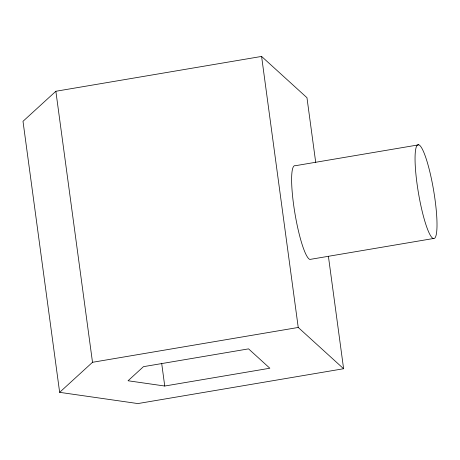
<?xml version="1.0" encoding="UTF-8"?>
<svg xmlns="http://www.w3.org/2000/svg" width="460" height="460" viewBox="0 0 460 460"><rect width="100%" height="100%" fill="white"/><g stroke="black" fill="none" stroke-linecap="round" stroke-linejoin="round"><path stroke-width="0.69" d="M315.715 162.438L306.964 97.704L261.59 56.43L55.861 91.264L23 121.308L59.645 392.34L137.879 403.57L343.608 368.736L328.411 256.341M59.645 392.34L92.506 362.296L298.235 327.462L343.608 368.736M418.744 144.825L295.308 165.727A47.575 7.694 80.4 0 0 294.383 209.99A47.575 7.694 80.4 0 0 309.891 259.434L433.326 238.533A47.575 7.694 80.4 0 0 429.508 170.493A47.575 7.694 80.4 0 0 415.276 166.014A47.575 7.694 80.4 0 0 433.326 238.533M164.743 386.026L269.842 368.23L248.561 348.87L143.462 366.666L128.047 380.759L164.743 386.026L161.667 363.256M261.59 56.43L298.235 327.462M55.861 91.264L92.506 362.296"/></g></svg>
